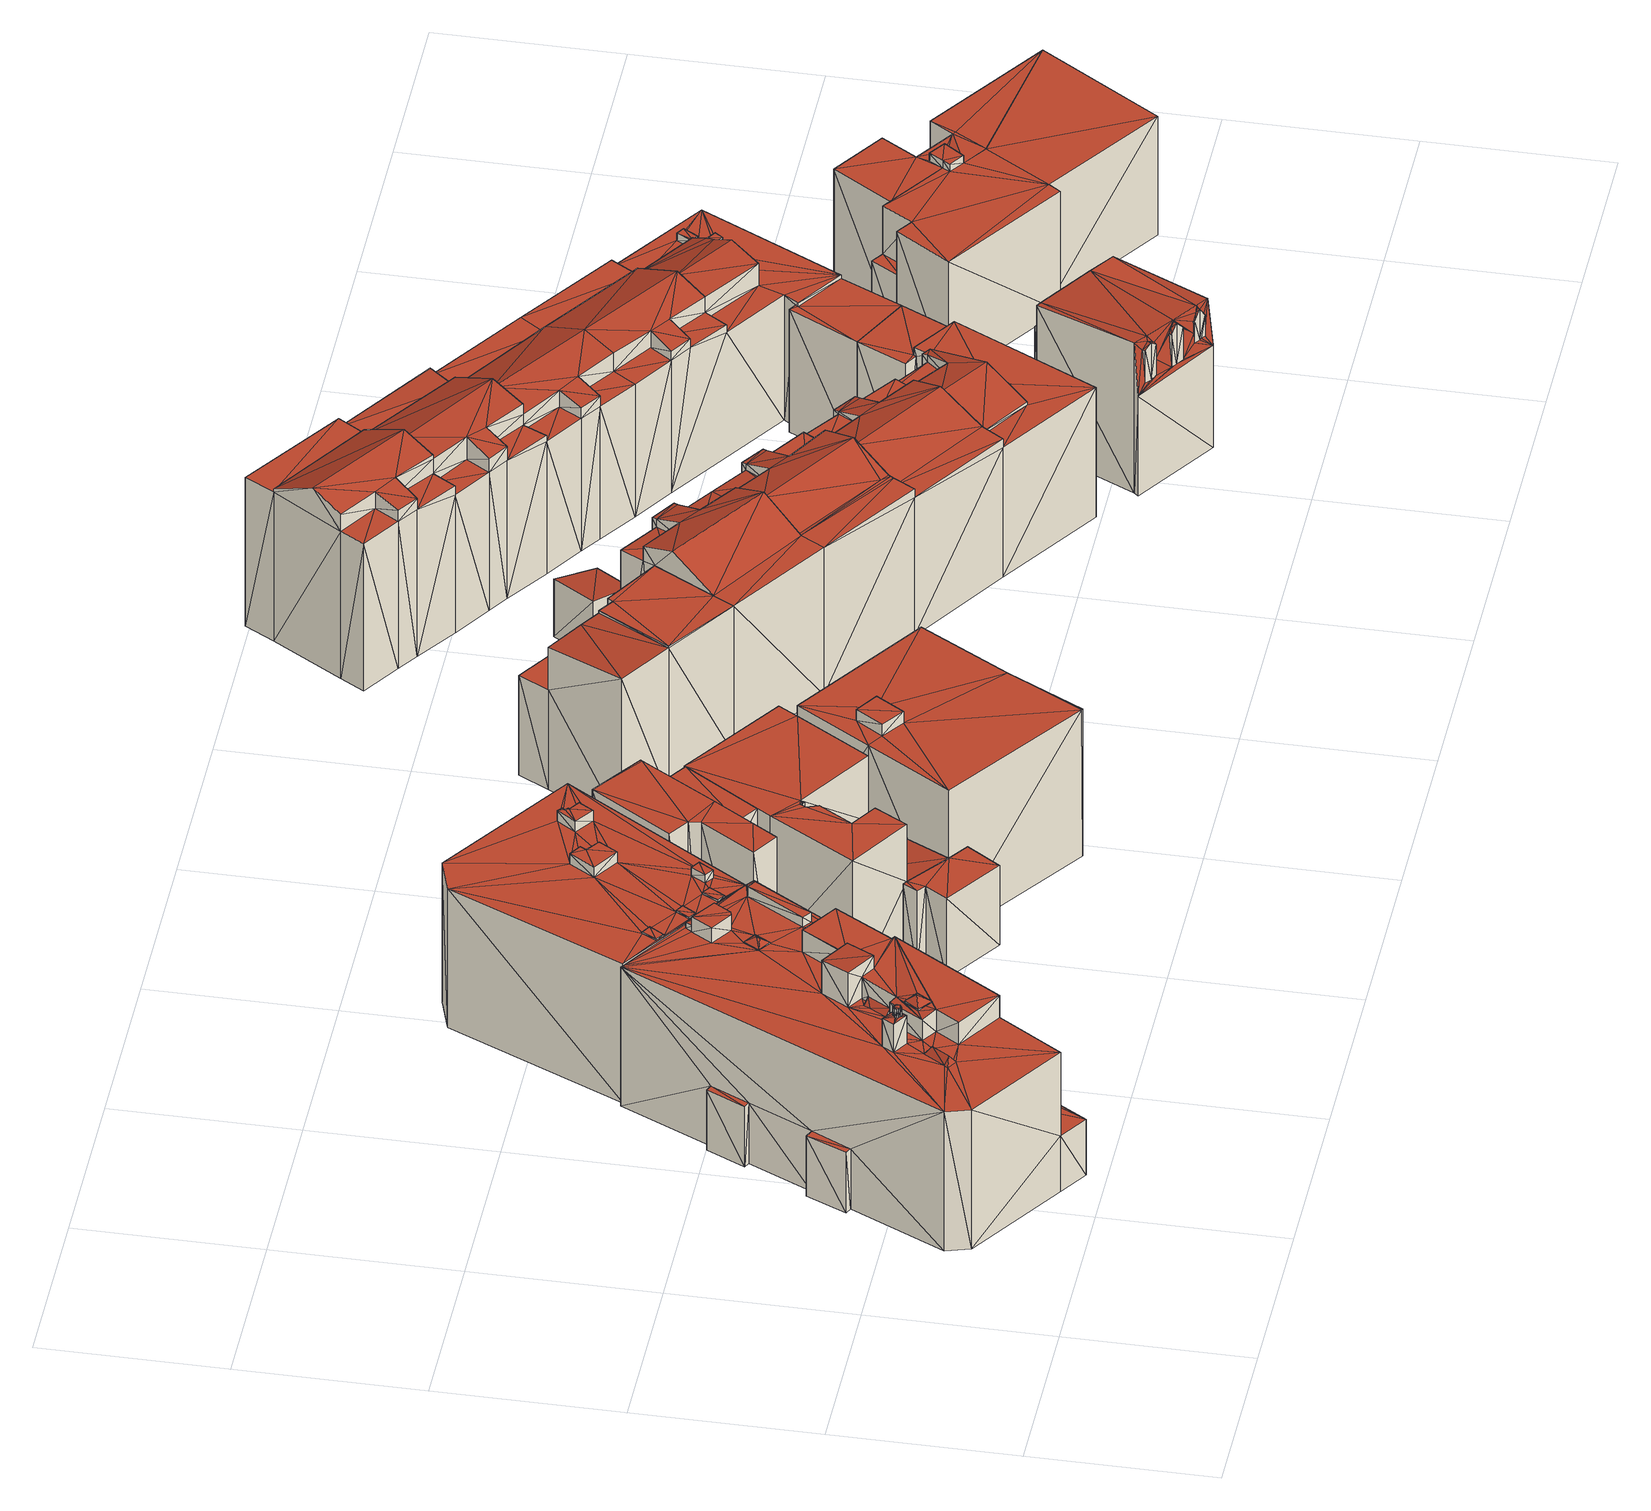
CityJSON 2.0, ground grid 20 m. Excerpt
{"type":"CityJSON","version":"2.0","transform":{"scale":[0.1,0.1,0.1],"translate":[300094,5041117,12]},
"CityObjects":{
"building1":{"type":"Building","geometry":[{"type":"MultiSurface","lod":"2","boundaries":[[[0,1,2]],[[3,4,5]],[[1,4,2]],[[2,4,3]],[[6,7,8]],[[9,10,11]],[[9,12,10]],[[1,13,4]],[[6,9,7]],[[6,12,9]],[[4,13,14]],[[7,9,15]],[[16,0,2]],[[16,2,17]],[[17,12,6]],[[17,2,12]],[[18,19,20]],[[20,19,21]],[[22,18,23]],[[23,18,20]],[[22,24,25]],[[22,23,24]],[[24,21,19]],[[25,24,19]],[[26,27,28]],[[26,29,27]],[[30,28,31]],[[31,28,27]],[[32,30,33]],[[33,30,31]],[[32,29,26]],[[32,33,29]],[[34,35,36]],[[34,37,35]],[[38,39,40]],[[39,41,40]],[[34,36,38]],[[36,39,38]],[[42,43,44]],[[42,44,45]],[[44,46,47]],[[43,46,44]],[[48,49,50]],[[49,51,50]],[[40,49,48]],[[52,40,48]],[[45,35,37]],[[42,52,48]],[[42,37,53]],[[42,53,52]],[[42,45,37]],[[40,41,49]],[[46,50,47]],[[47,50,51]],[[54,55,56]],[[54,57,55]],[[58,59,60]],[[54,58,60]],[[58,61,59]],[[54,56,58]],[[62,63,64]],[[57,65,62]],[[57,62,55]],[[62,65,63]],[[60,59,63]],[[60,63,65]],[[66,67,58]],[[67,61,58]],[[68,69,66]],[[69,67,66]],[[68,70,69]],[[68,71,70]],[[72,73,71]],[[73,70,71]],[[74,75,76]],[[77,78,79]],[[80,81,82]],[[81,83,82]],[[82,84,85]],[[82,83,84]],[[86,85,84]],[[86,84,87]],[[80,86,81]],[[81,86,87]],[[88,89,90]],[[91,88,90]],[[90,89,92]],[[90,92,93]],[[94,93,95]],[[95,93,92]],[[96,97,98]],[[96,99,97]],[[72,100,73]],[[101,102,103]],[[73,100,102]],[[73,102,101]],[[104,73,105]],[[105,73,101]],[[103,106,107]],[[102,106,103]],[[108,109,110]],[[108,110,111]],[[112,108,113]],[[113,108,111]],[[112,114,115]],[[112,113,114]],[[115,110,109]],[[115,114,110]],[[100,116,117]],[[100,117,102]],[[94,95,116]],[[95,117,116]],[[118,119,120]],[[99,118,97]],[[99,119,118]],[[96,121,122]],[[121,123,122]],[[96,98,121]],[[122,123,119]],[[123,120,119]],[[124,125,126]],[[124,127,125]],[[128,129,130]],[[131,128,130]],[[132,124,126]],[[132,126,133]],[[134,133,135]],[[134,132,133]],[[136,134,135]],[[136,135,137]],[[138,136,137]],[[138,137,139]],[[131,139,128]],[[131,138,139]],[[130,140,141]],[[130,129,140]],[[142,143,127]],[[143,125,127]],[[141,140,144]],[[140,145,144]],[[144,145,146]],[[145,147,146]],[[146,147,142]],[[147,143,142]],[[74,88,91]],[[62,74,91]],[[62,64,77]],[[74,76,88]],[[64,78,77]],[[62,77,74]],[[6,8,148]],[[149,6,148]],[[104,105,149]],[[105,17,6]],[[105,6,149]],[[150,17,105]],[[150,16,17]],[[148,8,7]],[[148,7,151]],[[7,15,152]],[[151,7,152]],[[153,154,10]],[[153,10,12]],[[155,11,156]],[[155,9,11]],[[156,10,154]],[[156,11,10]],[[2,3,157]],[[158,2,157]],[[157,5,159]],[[157,3,5]],[[160,159,4]],[[4,159,5]],[[150,161,16]],[[16,161,0]],[[161,107,0]],[[0,107,1]],[[106,162,107]],[[107,13,1]],[[107,162,13]],[[162,163,13]],[[13,163,14]],[[160,14,163]],[[160,4,14]],[[158,160,163]],[[152,158,163]],[[152,15,155]],[[15,9,155]],[[152,155,153]],[[153,2,158]],[[152,153,158]],[[153,12,2]],[[149,148,151]],[[25,19,18]],[[22,25,18]],[[164,26,28]],[[164,28,165]],[[32,26,164]],[[32,164,165]],[[32,165,30]],[[30,165,28]],[[34,53,37]],[[52,38,40]],[[34,38,52]],[[34,52,53]],[[46,48,50]],[[43,48,46]],[[42,48,43]],[[57,60,65]],[[54,60,57]],[[71,56,55]],[[66,58,56]],[[68,66,56]],[[68,56,71]],[[72,71,55]],[[55,62,91]],[[91,90,93]],[[118,120,94]],[[94,120,93]],[[123,93,120]],[[91,123,121]],[[91,93,123]],[[72,55,91]],[[98,91,121]],[[72,97,94]],[[72,91,98]],[[72,98,97]],[[97,118,94]],[[100,94,116]],[[72,94,100]],[[166,75,74]],[[77,166,74]],[[77,79,166]],[[167,168,169]],[[167,169,170]],[[170,169,171]],[[172,170,171]],[[173,168,167]],[[174,170,172]],[[167,170,174]],[[173,167,174]],[[130,141,144]],[[131,130,138]],[[138,130,144]],[[138,132,136]],[[136,132,134]],[[144,146,142]],[[138,144,132]],[[144,142,127]],[[132,127,124]],[[144,127,132]],[[175,122,119]],[[96,122,175]],[[96,175,99]],[[99,175,119]],[[155,156,154]],[[155,154,153]],[[158,157,160]],[[157,159,160]],[[112,115,108]],[[115,109,108]],[[143,82,85]],[[86,126,85]],[[80,82,140]],[[126,125,85]],[[145,82,147]],[[143,85,125]],[[147,82,143]],[[140,82,145]],[[80,139,86]],[[137,135,86]],[[86,135,133]],[[80,129,128]],[[80,140,129]],[[139,137,86]],[[80,128,139]],[[86,133,126]],[[150,101,113]],[[150,105,101]],[[150,113,161]],[[103,107,161]],[[111,103,161]],[[101,103,114]],[[101,114,113]],[[111,110,103]],[[114,103,110]],[[113,111,161]],[[152,163,83]],[[152,83,59]],[[27,152,59]],[[106,172,162]],[[102,117,106]],[[84,163,169]],[[24,33,21]],[[106,117,172]],[[67,27,59]],[[51,151,27]],[[49,151,51]],[[67,59,61]],[[171,163,162]],[[63,83,89]],[[24,44,33]],[[21,31,67]],[[69,21,67]],[[104,69,73]],[[24,45,44]],[[59,83,63]],[[104,23,20]],[[172,171,162]],[[104,20,69]],[[21,33,31]],[[39,151,49]],[[149,36,24]],[[95,173,117]],[[149,151,39]],[[89,81,92]],[[47,51,29]],[[83,163,84]],[[117,173,174]],[[31,27,67]],[[168,84,169]],[[87,84,168]],[[24,36,45]],[[29,51,27]],[[89,83,81]],[[47,29,33]],[[27,151,152]],[[92,87,168]],[[69,70,73]],[[95,92,173]],[[20,21,69]],[[166,63,75]],[[169,163,171]],[[63,89,75]],[[92,168,173]],[[92,81,87]],[[64,63,79]],[[149,24,23]],[[104,149,23]],[[44,47,33]],[[117,174,172]],[[79,63,166]],[[149,39,36]],[[88,75,89]],[[76,75,88]],[[64,79,78]],[[36,35,45]],[[39,49,41]]],"semantics":{"surfaces":[{"type":"GroundSurface"},{"type":"WallSurface"},{"type":"RoofSurface"}],"values":[0,0,0,0,0,0,0,0,0,0,0,0,0,0,0,0,1,1,1,1,1,1,1,1,1,1,1,1,1,1,1,1,1,1,1,1,1,1,1,1,1,1,1,1,1,1,1,1,1,1,1,1,1,1,1,1,1,1,1,1,1,1,1,1,1,1,1,1,1,1,1,1,1,1,1,1,1,1,1,1,1,1,1,1,1,1,1,1,1,1,1,1,1,1,1,1,1,1,1,1,1,1,1,1,1,1,1,1,1,1,1,1,1,1,1,1,1,1,1,1,1,1,1,1,1,1,1,1,1,1,1,1,1,1,1,1,1,1,1,1,1,1,1,1,1,1,1,1,1,1,1,1,1,1,1,1,1,1,1,1,1,1,1,1,1,1,1,1,1,1,1,1,1,1,1,1,1,1,1,1,1,1,1,1,1,1,1,1,1,1,1,1,2,2,2,2,2,2,2,2,2,2,2,2,2,2,2,2,2,2,2,2,2,2,2,2,2,2,2,2,2,2,2,2,2,2,2,2,2,2,2,2,2,2,2,2,2,2,2,2,2,2,2,2,2,2,2,2,2,2,2,2,2,2,2,2,2,2,2,2,2,2,2,2,2,2,2,2,2,2,2,2,2,2,2,2,2,2,2,2,2,2,2,2,2,2,2,2,2,2,2,2,2,2,2,2,2,2,2,2,2,2,2,2,2,2,2,2,2,2,2,2,2,2,2,2,2,2,2,2,2,2,2,2,2,2,2,2,2,2,2,2,2,2,2,2,2,2,2,2,2,2,2,2,2,2,2,2]}}]},
"building2":{"type":"Building","geometry":[{"type":"MultiSurface","lod":"2","boundaries":[[[176,177,178]],[[176,6,177]],[[6,8,177]],[[179,180,181]],[[180,182,181]],[[183,181,182]],[[183,182,184]],[[185,184,186]],[[185,183,184]],[[185,186,179]],[[186,180,179]],[[187,188,189]],[[187,189,190]],[[191,187,190]],[[192,187,191]],[[192,191,193]],[[191,194,193]],[[193,194,188]],[[194,189,188]],[[195,196,197]],[[195,197,198]],[[199,198,200]],[[199,195,198]],[[199,200,201]],[[200,202,201]],[[201,202,196]],[[202,197,196]],[[203,204,205]],[[204,206,205]],[[207,205,206]],[[207,206,208]],[[209,207,208]],[[209,208,210]],[[209,210,203]],[[210,204,203]],[[211,212,213]],[[211,214,212]],[[215,216,217]],[[215,218,216]],[[215,214,211]],[[215,217,214]],[[219,220,221]],[[219,222,220]],[[223,224,225]],[[225,224,226]],[[223,227,228]],[[223,225,227]],[[229,228,227]],[[229,227,230]],[[229,222,219]],[[229,230,222]],[[231,216,218]],[[231,232,216]],[[233,212,234]],[[233,213,212]],[[235,226,224]],[[235,236,226]],[[237,221,238]],[[238,221,220]],[[231,234,232]],[[231,233,234]],[[235,237,238]],[[235,238,236]],[[149,8,6]],[[149,239,8]],[[176,149,6]],[[240,149,176]],[[241,177,8]],[[241,8,239]],[[240,178,242]],[[240,176,178]],[[242,177,241]],[[242,178,177]],[[185,181,183]],[[185,179,181]],[[192,193,187]],[[193,188,187]],[[199,201,195]],[[201,196,195]],[[209,205,207]],[[209,203,205]],[[215,211,218]],[[233,218,213]],[[231,218,233]],[[218,211,213]],[[228,219,221]],[[224,228,221]],[[237,224,221]],[[223,228,224]],[[235,224,237]],[[229,219,228]],[[212,241,180]],[[241,239,180]],[[222,242,214]],[[240,242,222]],[[214,242,241]],[[238,234,210]],[[240,238,210]],[[234,191,204]],[[214,241,212]],[[212,186,194]],[[240,210,149]],[[234,212,194]],[[212,180,186]],[[222,214,220]],[[238,220,232]],[[234,194,191]],[[240,230,236]],[[180,239,182]],[[238,232,234]],[[204,191,202]],[[210,234,204]],[[220,217,232]],[[194,186,184]],[[194,184,189]],[[208,200,149]],[[202,190,197]],[[149,200,198]],[[202,191,190]],[[220,214,217]],[[240,236,238]],[[149,197,239]],[[204,202,206]],[[240,222,230]],[[210,208,149]],[[197,182,239]],[[232,217,216]],[[208,206,200]],[[206,202,200]],[[197,189,182]],[[236,230,225]],[[149,198,197]],[[236,225,226]],[[197,190,189]],[[225,230,227]],[[189,184,182]]],"semantics":{"surfaces":[{"type":"GroundSurface"},{"type":"WallSurface"},{"type":"RoofSurface"}],"values":[0,0,0,1,1,1,1,1,1,1,1,1,1,1,1,1,1,1,1,1,1,1,1,1,1,1,1,1,1,1,1,1,1,1,1,1,1,1,1,1,1,1,1,1,1,1,1,1,1,1,1,1,1,1,1,1,1,1,1,1,1,1,1,1,1,1,1,1,1,1,1,1,1,2,2,2,2,2,2,2,2,2,2,2,2,2,2,2,2,2,2,2,2,2,2,2,2,2,2,2,2,2,2,2,2,2,2,2,2,2,2,2,2,2,2,2,2,2,2,2,2,2,2,2,2,2,2,2,2,2,2,2,2,2,2,2]}}]},
"building3":{"type":"Building","geometry":[{"type":"MultiSurface","lod":"2","boundaries":[[[243,244,245]],[[246,247,248]],[[246,244,243]],[[248,247,249]],[[246,243,247]],[[250,248,251]],[[250,246,248]],[[243,252,247]],[[253,252,243]],[[251,249,254]],[[251,248,249]],[[252,254,247]],[[247,254,249]],[[255,256,244]],[[244,256,245]],[[257,258,244]],[[246,259,257]],[[250,259,246]],[[246,257,244]],[[258,255,244]],[[253,245,256]],[[253,243,245]],[[250,251,259]],[[257,253,258]],[[257,252,253]],[[259,252,257]],[[251,254,252]],[[259,251,252]],[[258,256,255]],[[258,253,256]]],"semantics":{"surfaces":[{"type":"GroundSurface"},{"type":"WallSurface"},{"type":"RoofSurface"}],"values":[0,0,0,0,0,1,1,1,1,1,1,1,1,1,1,1,1,1,1,1,1,1,2,2,2,2,2,2,2,2]}}]},
"building4":{"type":"Building","geometry":[{"type":"MultiSurface","lod":"2","boundaries":[[[260,261,262]],[[260,263,261]],[[264,265,263]],[[264,266,265]],[[267,266,264]],[[264,263,260]],[[268,265,269]],[[268,263,265]],[[270,260,271]],[[270,264,260]],[[271,262,272]],[[271,260,262]],[[273,264,270]],[[273,267,264]],[[268,261,263]],[[268,274,261]],[[272,261,274]],[[272,262,261]],[[275,269,266]],[[266,269,265]],[[273,275,266]],[[273,266,267]],[[270,268,269]],[[271,274,268]],[[270,269,275]],[[273,270,275]],[[271,272,274]],[[270,271,268]]],"semantics":{"surfaces":[{"type":"GroundSurface"},{"type":"WallSurface"},{"type":"RoofSurface"}],"values":[0,0,0,0,0,0,1,1,1,1,1,1,1,1,1,1,1,1,1,1,1,1,2,2,2,2,2,2]}}]},
"building5":{"type":"Building","geometry":[{"type":"MultiSurface","lod":"2","boundaries":[[[276,277,278]],[[276,279,280]],[[276,280,277]],[[281,276,282]],[[276,283,279]],[[279,284,285]],[[276,278,282]],[[246,279,285]],[[280,246,286]],[[280,279,246]],[[287,288,289]],[[290,291,292]],[[290,292,293]],[[294,291,290]],[[287,290,295]],[[287,289,294]],[[287,294,290]],[[296,297,298]],[[296,297,299]],[[300,301,302]],[[300,302,303]],[[304,305,306]],[[307,308,284]],[[284,308,285]],[[279,307,284]],[[309,307,279]],[[310,311,312]],[[313,310,309]],[[310,312,309]],[[283,309,279]],[[313,309,283]],[[314,286,246]],[[314,246,315]],[[315,311,316]],[[315,312,311]],[[312,285,308]],[[246,285,312]],[[315,246,312]],[[280,294,289]],[[294,286,314]],[[280,286,294]],[[305,280,289]],[[299,305,304]],[[299,277,280]],[[296,299,304]],[[299,280,305]],[[317,276,281]],[[317,318,276]],[[318,319,313]],[[318,283,276]],[[318,313,283]],[[320,277,299]],[[320,278,277]],[[317,282,321]],[[317,281,282]],[[322,320,299]],[[282,278,320]],[[322,299,297]],[[322,282,320]],[[322,300,303]],[[322,303,323]],[[322,323,321]],[[309,312,307]],[[307,312,308]],[[316,311,310]],[[319,310,313]],[[319,316,310]],[[287,295,288]],[[288,295,324]],[[325,290,293]],[[295,325,324]],[[295,290,325]],[[291,314,292]],[[294,314,291]],[[292,314,315]],[[319,326,327]],[[305,289,306]],[[328,306,289]],[[318,302,301]],[[319,301,326]],[[318,301,319]],[[293,315,316]],[[292,315,293]],[[325,293,316]],[[298,324,316]],[[324,325,316]],[[328,288,324]],[[298,328,324]],[[328,289,288]],[[319,327,298]],[[319,298,316]],[[318,303,302]],[[317,323,318]],[[317,321,323]],[[318,323,303]],[[297,298,327]],[[322,297,326]],[[322,301,300]],[[322,326,301]],[[326,297,327]],[[297,304,328]],[[297,328,298]],[[328,304,306]],[[296,304,297]]],"semantics":{"surfaces":[{"type":"GroundSurface"},{"type":"WallSurface"},{"type":"RoofSurface"}],"values":[0,0,0,0,0,0,0,0,0,0,1,1,1,1,1,1,1,1,1,1,1,1,1,1,1,1,1,1,1,1,1,1,1,1,1,1,1,1,1,1,1,1,1,1,1,1,1,1,1,1,1,1,1,1,1,1,1,1,1,1,1,1,2,2,2,2,2,2,2,2,2,2,2,2,2,2,2,2,2,2,2,2,2,2,2,2,2,2,2,2,2,2,2,2,2,2,2,2,2,2,2,2,2,2]}}]},
"building6":{"type":"Building","geometry":[{"type":"MultiSurface","lod":"2","boundaries":[[[329,330,331]],[[329,331,276]],[[330,264,260]],[[332,329,276]],[[330,260,331]],[[260,333,331]],[[334,335,336]],[[337,334,336]],[[337,338,339]],[[337,339,334]],[[340,341,271]],[[340,271,342]],[[340,342,338]],[[342,339,338]],[[343,344,345]],[[344,346,345]],[[347,345,346]],[[347,346,348]],[[349,347,348]],[[349,348,350]],[[343,351,344]],[[344,351,352]],[[351,335,352]],[[351,336,335]],[[353,349,354]],[[354,349,350]],[[331,333,355]],[[356,331,355]],[[357,331,356]],[[357,276,331]],[[354,264,330]],[[354,270,264]],[[358,354,329]],[[329,354,330]],[[358,353,354]],[[359,358,332]],[[332,358,329]],[[270,271,264]],[[264,271,260]],[[341,355,271]],[[271,333,260]],[[271,355,333]],[[359,276,357]],[[359,332,276]],[[354,342,270]],[[270,342,271]],[[342,334,339]],[[354,350,334]],[[354,334,342]],[[350,348,334]],[[348,346,335]],[[344,352,346]],[[348,335,334]],[[346,352,335]],[[338,356,355]],[[358,357,349]],[[357,356,349]],[[358,349,353]],[[359,357,358]],[[347,343,345]],[[336,356,338]],[[340,338,341]],[[349,351,343]],[[349,356,351]],[[349,343,347]],[[341,338,355]],[[337,336,338]],[[351,356,336]]],"semantics":{"surfaces":[{"type":"GroundSurface"},{"type":"WallSurface"},{"type":"RoofSurface"}],"values":[0,0,0,0,0,0,1,1,1,1,1,1,1,1,1,1,1,1,1,1,1,1,1,1,1,1,1,1,1,1,1,1,1,1,1,1,1,1,1,1,1,1,1,1,2,2,2,2,2,2,2,2,2,2,2,2,2,2,2,2,2,2,2,2,2,2,2,2]}}]},
"building7":{"type":"Building","geometry":[{"type":"MultiSurface","lod":"2","boundaries":[[[360,361,264]],[[360,264,330]],[[362,360,330]],[[362,330,329]],[[363,364,365]],[[365,364,366]],[[367,368,369]],[[368,370,369]],[[363,368,367]],[[363,365,368]],[[364,370,366]],[[364,369,370]],[[360,371,361]],[[372,371,360]],[[373,372,362]],[[362,372,360]],[[373,329,374]],[[373,362,329]],[[374,329,375]],[[329,330,375]],[[375,330,264]],[[375,264,376]],[[371,377,361]],[[361,377,264]],[[377,376,264]],[[363,367,364]],[[364,367,369]],[[377,366,376]],[[373,365,372]],[[372,366,377]],[[373,374,365]],[[372,365,366]],[[366,370,376]],[[370,375,376]],[[374,375,368]],[[365,374,368]],[[368,375,370]],[[372,377,371]]],"semantics":{"surfaces":[{"type":"GroundSurface"},{"type":"WallSurface"},{"type":"RoofSurface"}],"values":[0,0,0,0,1,1,1,1,1,1,1,1,1,1,1,1,1,1,1,1,1,1,1,1,1,2,2,2,2,2,2,2,2,2,2,2,2,2]}}]},
"building8":{"type":"Building","geometry":[{"type":"MultiSurface","lod":"2","boundaries":[[[378,379,380]],[[378,381,379]],[[382,383,384]],[[384,383,385]],[[379,383,382]],[[384,385,386]],[[387,386,388]],[[381,383,379]],[[387,384,386]],[[389,390,391]],[[389,392,390]],[[393,394,384]],[[393,384,387]],[[393,388,395]],[[393,387,388]],[[395,388,386]],[[395,386,396]],[[397,396,398]],[[396,386,385]],[[396,385,398]],[[390,398,383]],[[383,398,385]],[[399,391,390]],[[399,390,381]],[[381,390,383]],[[392,394,400]],[[382,384,394]],[[400,394,397]],[[392,382,394]],[[394,396,397]],[[401,392,389]],[[379,382,392]],[[401,379,392]],[[402,380,403]],[[402,378,380]],[[403,380,379]],[[403,379,401]],[[402,404,378]],[[404,399,381]],[[378,404,381]],[[393,395,396]],[[393,396,394]],[[400,398,390]],[[392,400,390]],[[400,397,398]],[[401,389,391]],[[402,403,401]],[[402,401,404]],[[404,391,399]],[[404,401,391]]],"semantics":{"surfaces":[{"type":"GroundSurface"},{"type":"WallSurface"},{"type":"RoofSurface"}],"values":[0,0,0,0,0,0,0,0,0,1,1,1,1,1,1,1,1,1,1,1,1,1,1,1,1,1,1,1,1,1,1,1,1,1,1,1,1,1,1,1,2,2,2,2,2,2,2,2,2,2]}}]},
"building9":{"type":"Building","geometry":[{"type":"MultiSurface","lod":"2","boundaries":[[[405,406,407]],[[405,408,406]],[[409,410,406]],[[409,406,408]],[[405,409,408]],[[411,409,405]],[[411,407,412]],[[411,405,407]],[[412,407,410]],[[407,406,410]],[[411,410,409]],[[411,412,410]]],"semantics":{"surfaces":[{"type":"GroundSurface"},{"type":"WallSurface"},{"type":"RoofSurface"}],"values":[0,0,1,1,1,1,1,1,1,1,2,2]}}]},
"building10":{"type":"Building","geometry":[{"type":"MultiSurface","lod":"2","boundaries":[[[413,414,415]],[[416,417,418]],[[417,381,378]],[[419,416,418]],[[415,420,421]],[[414,422,420]],[[423,422,414]],[[424,425,422]],[[413,415,426]],[[424,422,423]],[[414,420,415]],[[427,425,428]],[[424,423,429]],[[430,425,427]],[[428,424,431]],[[432,427,433]],[[434,433,435]],[[432,433,434]],[[418,417,436]],[[436,417,437]],[[427,428,433]],[[428,425,424]],[[437,417,378]],[[438,437,439]],[[421,420,416]],[[416,420,417]],[[419,418,440]],[[439,378,441]],[[437,378,439]],[[438,439,442]],[[443,444,445]],[[443,446,444]],[[446,447,444]],[[448,445,449]],[[445,444,450]],[[445,450,449]],[[451,452,453]],[[451,454,452]],[[454,455,452]],[[452,455,456]],[[457,446,443]],[[457,458,446]],[[455,459,456]],[[456,459,460]],[[461,462,463]],[[464,465,462]],[[461,464,462]],[[466,463,467]],[[466,467,468]],[[467,469,468]],[[463,462,467]],[[470,450,471]],[[470,449,450]],[[472,470,471]],[[413,471,414]],[[472,471,413]],[[473,464,461]],[[473,474,464]],[[475,474,473]],[[475,426,474]],[[426,415,474]],[[476,477,459]],[[478,476,459]],[[448,479,478]],[[448,478,445]],[[459,480,460]],[[459,477,480]],[[479,476,478]],[[481,444,482]],[[482,444,447]],[[483,468,469]],[[483,469,484]],[[485,483,484]],[[419,484,416]],[[485,484,419]],[[486,487,488]],[[489,486,488]],[[489,490,486]],[[491,488,492]],[[488,493,492]],[[493,494,492]],[[488,487,493]],[[495,496,497]],[[497,490,489]],[[495,497,489]],[[498,496,495]],[[498,440,496]],[[440,418,496]],[[499,500,501]],[[500,502,503]],[[504,499,501]],[[500,503,501]],[[505,504,506]],[[506,504,501]],[[466,506,463]],[[466,505,506]],[[507,465,508]],[[507,462,465]],[[509,510,511]],[[509,512,510]],[[513,512,509]],[[442,439,512]],[[513,442,512]],[[511,514,515]],[[514,516,515]],[[511,510,514]],[[517,492,494]],[[518,517,519]],[[518,492,517]],[[520,518,519]],[[438,519,437]],[[520,519,438]],[[521,522,523]],[[491,521,524]],[[491,524,488]],[[521,523,524]],[[430,525,425]],[[526,525,430]],[[451,453,527]],[[453,428,431]],[[453,431,527]],[[527,458,457]],[[527,431,458]],[[431,424,458]],[[458,429,528]],[[458,424,429]],[[528,429,423]],[[528,423,482]],[[525,422,425]],[[525,480,422]],[[477,503,480]],[[480,420,422]],[[480,503,420]],[[502,529,503]],[[503,417,420]],[[503,529,417]],[[529,399,417]],[[417,399,381]],[[530,531,432]],[[432,531,427]],[[532,435,533]],[[532,434,435]],[[534,435,433]],[[534,533,435]],[[530,434,532]],[[530,432,434]],[[526,531,535]],[[430,427,531]],[[526,430,531]],[[531,536,535]],[[535,536,534]],[[535,534,453]],[[534,428,453]],[[534,433,428]],[[472,426,475]],[[472,413,426]],[[474,421,508]],[[474,415,421]],[[507,508,484]],[[508,416,484]],[[508,421,416]],[[481,482,471]],[[482,414,471]],[[482,423,414]],[[485,440,498]],[[485,419,440]],[[496,436,537]],[[496,418,436]],[[537,437,519]],[[537,436,437]],[[520,442,513]],[[520,438,442]],[[515,516,402]],[[515,402,538]],[[441,378,516]],[[402,404,538]],[[539,441,516]],[[404,381,399]],[[378,381,404]],[[516,378,402]],[[402,378,404]],[[512,441,539]],[[512,439,441]],[[443,445,478]],[[451,443,454]],[[451,457,443]],[[443,478,454]],[[451,527,457]],[[454,478,459]],[[454,459,455]],[[536,533,534]],[[532,533,536]],[[530,536,531]],[[530,532,536]],[[526,535,453]],[[526,452,525]],[[526,453,452]],[[525,452,456]],[[525,456,480]],[[456,460,480]],[[446,482,447]],[[458,528,482]],[[458,482,446]],[[476,506,501]],[[479,506,476]],[[476,501,477]],[[477,501,503]],[[461,463,506]],[[448,449,479]],[[472,475,473]],[[472,473,470]],[[470,473,449]],[[449,473,461]],[[479,449,461]],[[479,461,506]],[[474,508,465]],[[474,465,464]],[[481,471,450]],[[481,450,444]],[[485,498,495]],[[485,495,483]],[[483,495,468]],[[466,468,505]],[[505,468,489]],[[505,489,524]],[[489,488,524]],[[468,495,489]],[[540,524,523]],[[505,540,504]],[[505,524,540]],[[500,522,529]],[[500,529,502]],[[499,522,500]],[[540,523,522]],[[499,540,522]],[[504,540,499]],[[522,404,399]],[[522,399,529]],[[496,486,497]],[[496,537,486]],[[486,537,487]],[[497,486,490]],[[493,517,494]],[[537,493,487]],[[519,517,493]],[[537,519,493]],[[467,484,469]],[[507,467,462]],[[507,484,467]],[[520,513,509]],[[520,509,518]],[[492,509,511]],[[511,515,538]],[[521,511,538]],[[491,492,521]],[[521,492,511]],[[518,509,492]],[[521,404,522]],[[521,538,404]],[[512,539,514]],[[514,539,516]],[[512,514,510]]],"semantics":{"surfaces":[{"type":"GroundSurface"},{"type":"WallSurface"},{"type":"RoofSurface"}],"values":[0,0,0,0,0,0,0,0,0,0,0,0,0,0,0,0,0,0,0,0,0,0,0,0,0,0,0,0,0,0,1,1,1,1,1,1,1,1,1,1,1,1,1,1,1,1,1,1,1,1,1,1,1,1,1,1,1,1,1,1,1,1,1,1,1,1,1,1,1,1,1,1,1,1,1,1,1,1,1,1,1,1,1,1,1,1,1,1,1,1,1,1,1,1,1,1,1,1,1,1,1,1,1,1,1,1,1,1,1,1,1,1,1,1,1,1,1,1,1,1,1,1,1,1,1,1,1,1,1,1,1,1,1,1,1,1,1,1,1,1,1,1,1,1,1,1,1,1,1,1,1,1,1,1,1,1,1,1,1,1,1,1,1,1,1,1,1,1,1,1,1,1,1,1,1,1,1,1,1,1,1,1,1,2,2,2,2,2,2,2,2,2,2,2,2,2,2,2,2,2,2,2,2,2,2,2,2,2,2,2,2,2,2,2,2,2,2,2,2,2,2,2,2,2,2,2,2,2,2,2,2,2,2,2,2,2,2,2,2,2,2,2,2,2,2,2,2,2,2,2,2,2,2,2,2,2,2,2,2,2,2,2]}}]},
"building11":{"type":"Building","geometry":[{"type":"MultiSurface","lod":"2","boundaries":[[[541,542,543]],[[544,543,545]],[[544,545,546]],[[544,546,547]],[[548,547,549]],[[548,549,550]],[[548,550,551]],[[552,551,553]],[[553,554,555]],[[556,557,558]],[[552,553,555]],[[548,551,552]],[[559,558,560]],[[548,552,561]],[[544,547,548]],[[557,434,562]],[[541,543,544]],[[541,563,542]],[[560,563,541]],[[556,434,557]],[[560,558,563]],[[559,556,558]],[[556,432,434]],[[564,565,566]],[[567,564,566]],[[566,565,568]],[[565,569,568]],[[565,570,569]],[[570,571,569]],[[568,572,573]],[[568,569,572]],[[574,568,573]],[[573,572,575]],[[572,576,575]],[[577,578,579]],[[578,580,579]],[[581,582,583]],[[583,582,584]],[[581,585,582]],[[585,586,582]],[[582,586,587]],[[588,564,589]],[[588,589,590]],[[591,592,593]],[[591,593,594]],[[595,594,596]],[[595,591,594]],[[595,596,597]],[[596,598,597]],[[599,581,583]],[[600,581,599]],[[592,600,599]],[[601,600,592]],[[597,601,592]],[[592,599,593]],[[564,597,598]],[[567,597,564]],[[564,598,589]],[[579,580,565]],[[580,570,565]],[[577,590,578]],[[577,588,590]],[[602,603,604]],[[604,603,605]],[[606,607,608]],[[606,609,607]],[[609,610,607]],[[607,610,611]],[[608,612,613]],[[606,608,613]],[[587,614,615]],[[586,614,587]],[[616,585,617]],[[574,616,617]],[[574,617,568]],[[618,569,619]],[[619,569,571]],[[582,620,584]],[[582,621,620]],[[622,623,624]],[[623,561,624]],[[623,548,561]],[[625,626,623]],[[626,548,623]],[[626,544,548]],[[627,544,626]],[[627,541,544]],[[628,560,619]],[[628,559,560]],[[618,619,627]],[[619,541,627]],[[619,560,541]],[[624,561,629]],[[561,552,629]],[[630,555,631]],[[555,554,631]],[[632,629,633]],[[629,630,633]],[[633,630,634]],[[629,552,630]],[[552,555,630]],[[635,636,637]],[[637,636,551]],[[637,551,550]],[[638,631,553]],[[553,631,554]],[[639,640,638]],[[639,638,636]],[[636,638,551]],[[551,638,553]],[[641,642,643]],[[643,547,546]],[[643,642,547]],[[644,637,549]],[[549,637,550]],[[645,646,644]],[[642,644,547]],[[547,644,549]],[[645,644,642]],[[647,648,542]],[[542,648,543]],[[649,643,545]],[[545,643,546]],[[650,651,649]],[[650,649,648]],[[648,649,545]],[[648,545,543]],[[612,647,542]],[[612,542,563]],[[614,612,615]],[[652,620,558]],[[614,613,612]],[[621,615,620]],[[615,612,563]],[[558,620,563]],[[620,615,563]],[[653,562,654]],[[653,557,562]],[[530,532,432]],[[432,532,434]],[[604,530,556]],[[556,530,432]],[[628,602,604]],[[559,604,556]],[[628,604,559]],[[654,562,434]],[[654,434,532]],[[652,653,603]],[[653,605,603]],[[652,558,653]],[[558,557,653]],[[622,655,623]],[[622,656,655]],[[623,655,657]],[[658,659,660]],[[661,658,660]],[[660,659,662]],[[656,660,655]],[[661,660,656]],[[659,663,662]],[[662,664,665]],[[662,663,664]],[[666,665,667]],[[667,665,668]],[[666,662,665]],[[669,638,640]],[[670,669,640]],[[663,639,664]],[[664,639,636]],[[670,634,669]],[[669,634,630]],[[661,629,632]],[[661,656,629]],[[665,635,637]],[[665,637,668]],[[667,644,646]],[[666,667,646]],[[671,645,672]],[[672,645,642]],[[673,671,674]],[[674,672,675]],[[674,671,672]],[[676,674,675]],[[676,675,677]],[[677,675,678]],[[625,575,626]],[[626,575,576]],[[679,680,681]],[[679,681,575]],[[680,673,681]],[[681,673,674]],[[679,657,655]],[[679,575,657]],[[675,643,678]],[[675,641,643]],[[610,650,611]],[[611,650,648]],[[677,649,651]],[[676,677,651]],[[601,617,600]],[[601,568,617]],[[597,568,601]],[[567,566,597]],[[566,568,597]],[[530,605,532]],[[604,605,530]],[[605,654,532]],[[653,654,605]],[[580,619,571]],[[628,578,590]],[[580,571,570]],[[594,599,602]],[[628,619,580]],[[628,580,578]],[[628,590,596]],[[590,589,598]],[[590,598,596]],[[628,596,594]],[[628,594,602]],[[594,593,599]],[[602,599,583]],[[602,583,652]],[[602,652,603]],[[583,620,652]],[[583,584,620]],[[572,626,576]],[[627,626,572]],[[569,627,572]],[[618,627,569]],[[574,682,616]],[[574,573,682]],[[573,681,682]],[[573,575,681]],[[606,682,609]],[[616,606,586]],[[614,606,613]],[[586,606,614]],[[616,682,606]],[[616,586,585]],[[610,676,650]],[[682,610,609]],[[682,681,610]],[[676,681,674]],[[610,681,676]],[[650,676,651]],[[582,587,621]],[[621,587,615]],[[647,611,648]],[[608,607,612]],[[607,611,647]],[[612,607,647]],[[622,629,656]],[[622,624,629]],[[665,664,636]],[[665,636,635]],[[658,663,659]],[[639,670,640]],[[663,670,639]],[[663,633,670]],[[658,633,663]],[[670,633,634]],[[669,631,638]],[[669,630,631]],[[658,632,633]],[[661,632,658]],[[666,660,662]],[[645,666,646]],[[671,666,645]],[[680,671,673]],[[680,666,671]],[[680,660,666]],[[680,655,660]],[[679,655,680]],[[675,672,642]],[[675,642,641]],[[667,668,644]],[[644,668,637]],[[575,623,657]],[[625,623,575]],[[677,678,643]],[[677,643,649]],[[577,564,588]],[[577,579,564]],[[579,565,564]],[[591,597,592]],[[595,597,591]],[[581,617,585]],[[600,617,581]]],"semantics":{"surfaces":[{"type":"GroundSurface"},{"type":"WallSurface"},{"type":"RoofSurface"}],"values":[0,0,0,0,0,0,0,0,0,0,0,0,0,0,0,0,0,0,0,0,0,0,0,1,1,1,1,1,1,1,1,1,1,1,1,1,1,1,1,1,1,1,1,1,1,1,1,1,1,1,1,1,1,1,1,1,1,1,1,1,1,1,1,1,1,1,1,1,1,1,1,1,1,1,1,1,1,1,1,1,1,1,1,1,1,1,1,1,1,1,1,1,1,1,1,1,1,1,1,1,1,1,1,1,1,1,1,1,1,1,1,1,1,1,1,1,1,1,1,1,1,1,1,1,1,1,1,1,1,1,1,1,1,1,1,1,1,1,1,1,1,1,1,1,1,1,1,1,1,1,1,1,1,1,1,1,1,1,1,1,1,1,1,1,1,1,1,1,1,1,1,1,1,1,1,1,1,1,1,1,1,1,1,1,1,1,1,1,1,1,1,1,1,1,1,1,1,1,1,2,2,2,2,2,2,2,2,2,2,2,2,2,2,2,2,2,2,2,2,2,2,2,2,2,2,2,2,2,2,2,2,2,2,2,2,2,2,2,2,2,2,2,2,2,2,2,2,2,2,2,2,2,2,2,2,2,2,2,2,2,2,2,2,2,2,2,2,2,2,2,2,2,2,2,2,2,2,2,2,2,2,2,2,2,2,2,2,2]}}]},
"building12":{"type":"Building","geometry":[{"type":"MultiSurface","lod":"2","boundaries":[[[683,684,685]],[[683,685,686]],[[687,684,683]],[[688,683,689]],[[684,690,691]],[[684,691,685]],[[686,685,692]],[[683,686,689]],[[693,689,686]],[[693,686,694]],[[695,683,688]],[[695,696,683]],[[695,688,689]],[[695,689,693]],[[697,698,699]],[[700,698,697]],[[701,685,702]],[[685,691,702]],[[703,685,701]],[[703,692,685]],[[704,705,698]],[[705,699,698]],[[706,700,707]],[[707,700,697]],[[708,709,710]],[[684,711,690]],[[712,711,684]],[[713,684,687]],[[713,712,684]],[[714,715,716]],[[717,714,716]],[[718,716,715]],[[719,716,718]],[[709,718,720]],[[709,719,718]],[[709,720,710]],[[721,697,722]],[[721,700,697]],[[723,724,725]],[[726,727,723]],[[728,729,730]],[[731,728,730]],[[724,728,731]],[[725,724,731]],[[730,729,732]],[[729,733,732]],[[734,732,735]],[[735,732,733]],[[736,735,737]],[[736,734,735]],[[726,736,727]],[[727,736,737]],[[711,702,690]],[[690,702,691]],[[738,721,722]],[[739,721,740]],[[740,721,738]],[[739,740,706]],[[741,694,703]],[[742,696,741]],[[694,686,692]],[[687,683,696]],[[713,687,696]],[[713,696,742]],[[694,692,703]],[[696,694,741]],[[696,693,694]],[[695,693,696]],[[742,741,743]],[[713,744,712]],[[741,701,743]],[[713,742,744]],[[742,745,744]],[[742,743,745]],[[741,703,701]],[[706,704,700]],[[700,704,698]],[[740,743,706]],[[706,701,704]],[[745,740,738]],[[704,702,705]],[[704,701,702]],[[743,701,706]],[[745,743,740]],[[744,745,746]],[[712,710,711]],[[747,744,748]],[[712,747,708]],[[712,708,710]],[[711,710,720]],[[717,745,714]],[[746,745,717]],[[744,746,748]],[[712,744,747]],[[729,738,733]],[[711,735,702]],[[714,727,737]],[[711,715,737]],[[733,738,722]],[[733,722,702]],[[714,737,715]],[[711,718,715]],[[745,738,728]],[[722,697,702]],[[697,699,702]],[[735,733,702]],[[711,737,735]],[[728,738,729]],[[714,745,723]],[[711,720,718]],[[714,723,727]],[[705,702,699]],[[723,745,724]],[[745,728,724]],[[748,746,719]],[[746,717,716]],[[719,746,716]],[[709,747,719]],[[708,747,709]],[[747,748,719]],[[739,700,721]],[[739,706,700]],[[726,723,736]],[[736,723,725]],[[736,725,734]],[[731,730,732]],[[734,731,732]],[[725,731,734]]],"semantics":{"surfaces":[{"type":"GroundSurface"},{"type":"WallSurface"},{"type":"RoofSurface"}],"values":[0,0,0,0,0,0,0,0,1,1,1,1,1,1,1,1,1,1,1,1,1,1,1,1,1,1,1,1,1,1,1,1,1,1,1,1,1,1,1,1,1,1,1,1,1,1,1,1,1,1,1,1,1,1,1,1,1,1,1,1,1,1,1,1,1,1,2,2,2,2,2,2,2,2,2,2,2,2,2,2,2,2,2,2,2,2,2,2,2,2,2,2,2,2,2,2,2,2,2,2,2,2,2,2,2,2,2,2,2,2,2,2,2,2,2,2,2,2,2,2,2,2,2,2,2,2,2,2]}}]},
"building13":{"type":"Building","geometry":[{"type":"MultiSurface","lod":"2","boundaries":[[[749,750,751]],[[750,752,753]],[[754,749,751]],[[755,752,750]],[[752,756,757]],[[758,755,749]],[[759,758,760]],[[755,756,752]],[[759,761,758]],[[755,762,756]],[[761,755,758]],[[749,755,750]],[[763,764,765]],[[764,766,765]],[[767,768,769]],[[767,770,768]],[[769,771,772]],[[769,768,771]],[[772,771,773]],[[772,773,774]],[[775,776,777]],[[767,775,770]],[[767,776,775]],[[776,774,777]],[[777,774,773]],[[778,779,762]],[[762,779,756]],[[780,778,755]],[[755,778,762]],[[781,752,782]],[[781,753,752]],[[783,756,779]],[[783,757,756]],[[782,752,757]],[[765,782,783]],[[765,766,782]],[[782,757,783]],[[784,785,754]],[[754,785,749]],[[754,751,786]],[[784,754,786]],[[786,750,787]],[[786,751,750]],[[788,755,761]],[[788,780,755]],[[789,760,790]],[[789,759,760]],[[790,760,791]],[[760,758,791]],[[759,788,761]],[[789,788,759]],[[791,749,785]],[[791,758,749]],[[787,750,764]],[[787,764,763]],[[771,787,763]],[[764,753,781]],[[750,753,764]],[[764,781,782]],[[764,782,766]],[[785,786,787]],[[784,786,785]],[[785,787,771]],[[789,790,792]],[[790,791,792]],[[789,793,794]],[[789,792,793]],[[788,794,780]],[[789,794,788]],[[791,775,777]],[[791,777,793]],[[792,791,793]],[[770,785,768]],[[791,770,775]],[[785,771,768]],[[791,785,770]],[[793,777,794]],[[794,777,780]],[[780,779,778]],[[771,763,773]],[[777,773,780]],[[780,765,779]],[[773,763,765]],[[773,765,780]],[[765,783,779]],[[776,772,774]],[[767,772,776]],[[767,769,772]]],"semantics":{"surfaces":[{"type":"GroundSurface"},{"type":"WallSurface"},{"type":"RoofSurface"}],"values":[0,0,0,0,0,0,0,0,0,0,0,0,1,1,1,1,1,1,1,1,1,1,1,1,1,1,1,1,1,1,1,1,1,1,1,1,1,1,1,1,1,1,1,1,1,1,1,1,1,1,1,1,1,1,1,1,1,1,2,2,2,2,2,2,2,2,2,2,2,2,2,2,2,2,2,2,2,2,2,2,2,2,2,2,2,2,2,2]}}]}
},
"vertices":[
[153,1,89],[122,21,89],[78,264,89],[69,268,89],[56,221,89],[49,224,89],[337,378,89],[186,473,89],[187,475,89],[133,376,89],[105,337,89],[126,379,89],[112,334,89],[13,91,89],[5,117,89],[182,476,89],[375,351,89],[346,371,89],[289,303,274],[279,310,274],[289,303,262],[279,310,262],[329,367,274],[329,367,262],[319,373,262],[319,373,274],[243,363,263],[233,346,262],[233,346,263],[243,363,262],[247,337,263],[247,337,262],[257,354,263],[257,354,262],[282,408,269],[277,400,262],[282,408,262],[277,400,269],[257,424,269],[257,424,262],[252,416,269],[252,416,262],[278,399,281],[266,380,281],[266,380,262],[278,399,262],[261,379,281],[261,379,262],[251,417,281],[251,417,262],[237,394,281],[237,394,262],[261,411,273],[270,405,273],[208,252,303],[190,222,289],[208,252,289],[190,222,305],[207,253,289],[175,272,262],[175,272,303],[207,253,262],[174,231,289],[157,242,262],[174,231,262],[157,242,305],[239,303,289],[239,303,262],[280,277,289],[280,277,262],[241,213,262],[241,213,289],[245,211,289],[245,211,262],[154,199,269],[148,202,262],[154,199,262],[169,224,269],[169,224,262],[163,227,262],[116,187,297],[116,187,262],[100,197,297],[100,197,262],[92,184,262],[92,184,297],[109,174,297],[109,174,262],[149,192,262],[140,197,262],[140,197,287],[149,192,288],[117,160,262],[117,160,287],[134,149,289],[134,149,262],[156,172,290],[145,155,289],[156,172,289],[145,155,290],[168,91,289],[245,211,158],[168,91,262],[168,91,158],[346,371,262],[346,371,158],[122,21,262],[122,21,158],[201,96,164],[189,103,164],[189,103,158],[201,96,158],[215,118,164],[215,118,158],[203,126,158],[203,126,164],[117,123,289],[117,123,262],[138,160,289],[130,166,290],[130,166,288],[145,180,289],[141,182,290],[141,182,288],[104,181,307],[104,183,297],[104,181,297],[104,183,307],[112,184,297],[112,185,297],[112,185,307],[112,184,307],[106,180,307],[106,180,297],[108,179,307],[108,179,297],[110,180,307],[110,180,297],[112,181,307],[112,181,297],[110,187,297],[110,187,307],[104,185,307],[104,185,297],[108,188,307],[108,188,297],[106,187,307],[106,187,297],[187,475,260],[337,378,262],[375,351,158],[186,473,262],[182,476,262],[112,334,164],[105,337,164],[133,376,164],[126,379,164],[69,268,164],[78,264,164],[49,224,164],[56,221,164],[153,1,158],[13,91,262],[5,117,262],[247,351,268],[245,347,268],[159,220,262],[97,146,271],[95,154,262],[80,131,262],[85,127,271],[77,127,262],[88,120,262],[106,147,262],[91,124,262],[143,170,298],
[470,582,89],[278,668,89],[319,681,89],[240,465,264],[240,465,262],[231,449,264],[231,449,262],[240,443,264],[240,443,262],[250,459,264],[250,459,262],[280,418,264],[272,423,264],[272,423,262],[280,418,262],[290,433,262],[290,433,264],[281,438,264],[281,438,262],[314,395,264],[305,400,264],[305,400,262],[314,395,262],[324,412,264],[324,412,262],[315,418,264],[315,418,262],[343,434,272],[343,434,262],[333,418,272],[333,418,262],[343,412,272],[343,412,262],[353,428,272],[353,428,262],[340,556,275],[322,528,262],[322,528,275],[340,556,262],[353,548,275],[349,541,262],[353,548,262],[349,541,275],[407,581,275],[393,560,262],[393,560,275],[407,581,262],[413,571,275],[412,570,275],[413,571,262],[412,570,262],[410,574,262],[410,574,275],[412,577,275],[412,577,262],[364,531,275],[364,531,262],[351,510,275],[351,510,262],[424,562,275],[424,562,262],[414,546,275],[414,546,262],[187,475,262],[470,582,262],[278,668,262],[319,681,262],
[464,446,22],[454,368,22],[425,386,22],[556,524,22],[463,459,22],[498,562,22],[440,474,22],[556,524,235],[498,562,236],[463,459,236],[464,446,236],[440,474,236],[454,368,236],[425,386,236],[501,439,236],[472,395,236],[555,522,235],
[555,255,22],[541,242,22],[550,258,22],[550,235,22],[600,221,22],[534,211,22],[597,169,22],[622,206,22],[550,235,121],[534,211,121],[600,221,121],[555,255,121],[550,258,121],[622,206,121],[541,242,121],[597,169,121],
[610,490,22],[599,501,22],[605,497,22],[530,421,22],[593,505,22],[612,493,22],[607,496,22],[554,406,22],[501,377,22],[472,395,22],[558,527,22],[579,514,170],[578,512,170],[579,514,159],[568,521,171],[568,521,159],[567,520,163],[567,519,171],[573,517,159],[573,517,181],[599,501,182],[599,501,181],[597,498,182],[599,501,159],[605,494,171],[603,495,174],[605,494,168],[605,494,167],[593,505,171],[593,505,159],[592,503,171],[501,377,160],[472,395,160],[530,421,160],[530,421,192],[501,439,193],[501,439,160],[554,406,192],[558,527,159],[556,524,171],[555,522,193],[612,493,159],[610,490,171],[609,488,192],[605,497,159],[607,496,159],[607,496,171],[605,494,166],[571,514,181],[568,517,174],[601,496,176],[598,497,180],[594,501,175],
[711,394,22],[659,313,22],[544,391,22],[724,415,22],[486,297,22],[570,346,113],[565,359,113],[565,359,192],[570,346,192],[547,309,192],[547,309,117],[576,291,192],[555,255,192],[576,291,117],[571,364,192],[571,364,113],[570,363,192],[570,363,113],[572,361,192],[572,361,113],[575,366,192],[575,366,111],[569,365,192],[569,365,113],[659,313,192],[659,313,111],[486,297,192],[544,391,192],[610,490,192],[711,394,192],[724,415,192],
[801,198,22],[756,114,22],[860,296,22],[722,316,219],[702,285,219],[722,316,205],[702,285,205],[697,332,219],[697,332,205],[677,302,219],[677,302,205],[756,114,205],[801,198,205],[860,296,205],[711,394,205],[659,313,205],[600,221,205],[754,115,205],
[903,573,31],[836,603,31],[840,609,31],[848,483,31],[819,614,31],[768,534,31],[797,628,31],[710,571,31],[757,654,31],[816,661,31],[775,687,31],[819,614,213],[768,534,215],[768,534,217],[819,614,210],[816,661,155],[797,628,155],[775,687,155],[757,654,155],[757,654,208],[710,571,215],[848,483,215],[797,628,210],[836,603,213],[903,573,212],[840,609,213],[862,506,214],
[1024,653,49],[952,644,49],[982,689,49],[999,615,49],[999,615,108],[952,644,121],[1024,653,108],[982,689,121],
[1223,429,31],[1219,423,31],[1193,440,31],[1107,497,31],[959,412,31],[1081,513,31],[1110,501,31],[1071,341,31],[1152,468,31],[1182,272,31],[1260,395,31],[1307,371,31],[1296,199,31],[1197,446,31],[1377,358,31],[1320,371,31],[1264,399,31],[1378,357,31],[1310,377,31],[1406,415,31],[1326,386,31],[1339,448,31],[1312,394,31],[1040,540,31],[997,567,31],[1000,571,31],[970,583,31],[1084,518,31],[925,611,31],[973,588,31],[1287,347,209],[1247,374,203],[1247,374,209],[1287,347,192],[1247,374,192],[1247,374,214],[1205,401,214],[1205,401,203],[1320,371,199],[1284,307,192],[1320,371,192],[1284,307,218],[1255,261,196],[1255,261,192],[1307,371,201],[1307,371,192],[1198,296,196],[1198,296,192],[1179,416,214],[1136,443,208],[1136,443,214],[1179,416,203],[1136,443,203],[1136,443,225],[1111,458,208],[1090,471,223],[1090,471,209],[1219,423,206],[1219,423,203],[1223,429,204],[1193,440,206],[1193,440,203],[1197,446,204],[1198,296,203],[1182,272,203],[1227,343,218],[1227,343,225],[1182,272,192],[1260,395,203],[1260,395,192],[1107,497,214],[1107,497,207],[1110,501,213],[1059,489,209],[1023,513,209],[1023,513,225],[1064,486,225],[1064,486,209],[1023,513,228],[981,541,228],[984,539,210],[981,541,210],[1081,513,214],[1081,513,207],[1066,491,208],[1084,518,213],[1088,368,213],[1086,365,213],[1086,365,203],[1071,341,214],[1071,341,203],[1090,371,213],[1116,411,235],[1116,411,225],[1152,468,207],[1152,468,203],[970,583,219],[955,557,210],[955,557,229],[970,583,209],[973,588,218],[935,570,211],[910,586,229],[910,586,211],[983,544,210],[997,567,219],[997,567,208],[1000,571,218],[1003,481,242],[975,438,214],[978,442,213],[1003,481,235],[1296,199,192],[1378,357,192],[1310,377,199],[1264,399,192],[959,412,215],[1406,415,183],[1377,358,183],[1339,448,183],[1312,394,183],[1326,386,183],[1328,389,192],[1328,389,183],[1040,540,207],[890,553,242],[925,611,210],[1081,377,213],
[1302,781,31],[1214,649,31],[1172,677,31],[1192,852,31],[1149,692,31],[1106,719,31],[1059,750,31],[1080,924,31],[1036,764,31],[994,791,31],[949,821,31],[949,966,31],[926,836,31],[884,863,31],[900,889,31],[1439,482,31],[1388,519,31],[1397,532,31],[1520,638,31],[1411,709,31],[968,998,31],[1379,524,31],[1259,621,31],[1459,636,196],[1457,637,196],[1457,637,198],[1459,636,198],[1392,679,198],[1392,679,196],[1457,637,187],[1392,679,187],[1281,752,196],[1281,752,204],[1392,679,204],[1170,823,203],[1170,823,196],[1475,648,196],[1475,648,187],[1466,653,196],[1466,653,187],[1408,560,214],[1343,602,196],[1408,560,187],[1343,602,187],[1343,602,215],[1301,630,215],[1301,630,196],[1465,632,196],[1459,636,187],[1465,632,187],[1452,604,208],[1442,611,208],[1442,611,187],[1452,604,187],[1458,613,208],[1458,613,187],[1448,619,208],[1448,619,187],[1430,591,187],[1430,591,223],[1442,611,212],[1439,482,187],[1386,516,187],[1439,482,183],[1386,516,183],[1276,645,217],[1231,674,196],[1276,645,196],[1231,674,219],[1188,702,218],[1188,702,196],[1259,621,196],[1259,621,207],[1283,606,207],[1283,606,196],[1363,634,228],[1363,634,223],[1411,709,196],[1411,709,187],[1326,577,187],[1326,577,196],[1080,924,216],[1080,924,205],[968,998,216],[1192,852,205],[1192,852,196],[1302,781,196],[1520,638,187],[949,966,216],[900,889,214],[884,863,214],[949,966,220],[920,921,249],[900,889,235],[994,791,214],[949,821,214],[994,791,203],[926,836,214],[949,821,228],[926,836,228],[1106,719,203],[1059,750,203],[1106,719,196],[1036,764,203],[1059,750,220],[1036,764,220],[1214,649,196],[1172,677,196],[1149,692,196],[1172,677,209],[1149,692,209],[1397,532,187],[1388,519,183],[1379,524,183],[1061,895,214],[1061,895,216],[1061,895,205],[1031,849,249],[1010,816,237],[1031,849,239],[1061,895,220],[1010,816,232],[967,846,237],[967,846,214],[1010,816,214],[1053,790,231],[1053,790,203],[1010,816,203],[943,862,214],[943,862,235],[1075,774,229],[1075,774,203],[1119,745,229],[1119,745,216],[1119,745,203],[1164,717,216],[1164,717,196],[1119,745,196],[1170,823,214],[1142,780,239],[1142,780,228],[1252,707,228],
[1500,242,1],[1470,118,1],[1380,176,1],[1439,281,1],[1527,224,1],[1505,250,1],[1445,288,1],[1468,112,1],[1376,171,1],[1434,284,1],[1445,288,145],[1439,281,151],[1505,250,145],[1500,242,151],[1392,161,135],[1386,166,175],[1386,166,135],[1392,161,181],[1380,176,188],[1376,171,125],[1434,284,180],[1388,169,174],[1386,166,137],[1395,165,181],[1393,162,145],[1462,121,170],[1461,119,170],[1461,119,144],[1468,112,128],[1470,118,184],[1527,224,180],[1448,128,156],[1448,127,144],[1448,127,170],[1449,129,170],[1454,123,144],[1454,123,182],[1456,122,145],[1400,157,174],[1400,157,135],[1431,142,178],[1427,145,183],[1427,145,184],[1434,139,174],[1434,139,173],[1423,147,177],[1420,148,173],[1420,148,174],[1423,147,178],[1418,145,174],[1418,145,134],[1424,141,184],[1424,141,134],[1432,136,174],[1432,136,134],[1401,158,155],[1402,160,175],[1402,160,174],[1439,281,180],[1500,242,180],[1395,166,187],[1456,127,185],[1427,145,186],[1453,127,178],[1458,124,178],[1456,126,182],
[1689,452,4],[1612,464,4],[1655,529,4],[1569,446,4],[1590,479,4],[1714,491,4],[1667,314,4],[1524,389,4],[1564,449,4],[1733,423,4],[1885,360,4],[1750,449,4],[1798,228,4],[1658,301,4],[1603,470,153],[1603,470,93],[1582,437,153],[1582,437,93],[1703,426,162],[1685,438,152],[1685,438,162],[1703,426,152],[1675,423,153],[1675,423,162],[1670,415,153],[1670,415,162],[1700,423,152],[1687,404,162],[1687,404,153],[1658,301,153],[1524,389,153],[1667,314,153],[1590,479,93],[1569,446,93],[1564,449,153],[1714,491,152],[1689,452,152],[1655,529,152],[1612,464,152],[1798,228,152],[1885,360,152],[1750,449,152],[1733,423,152],[1737,421,152],[1714,386,153],[1713,386,153]
]}
